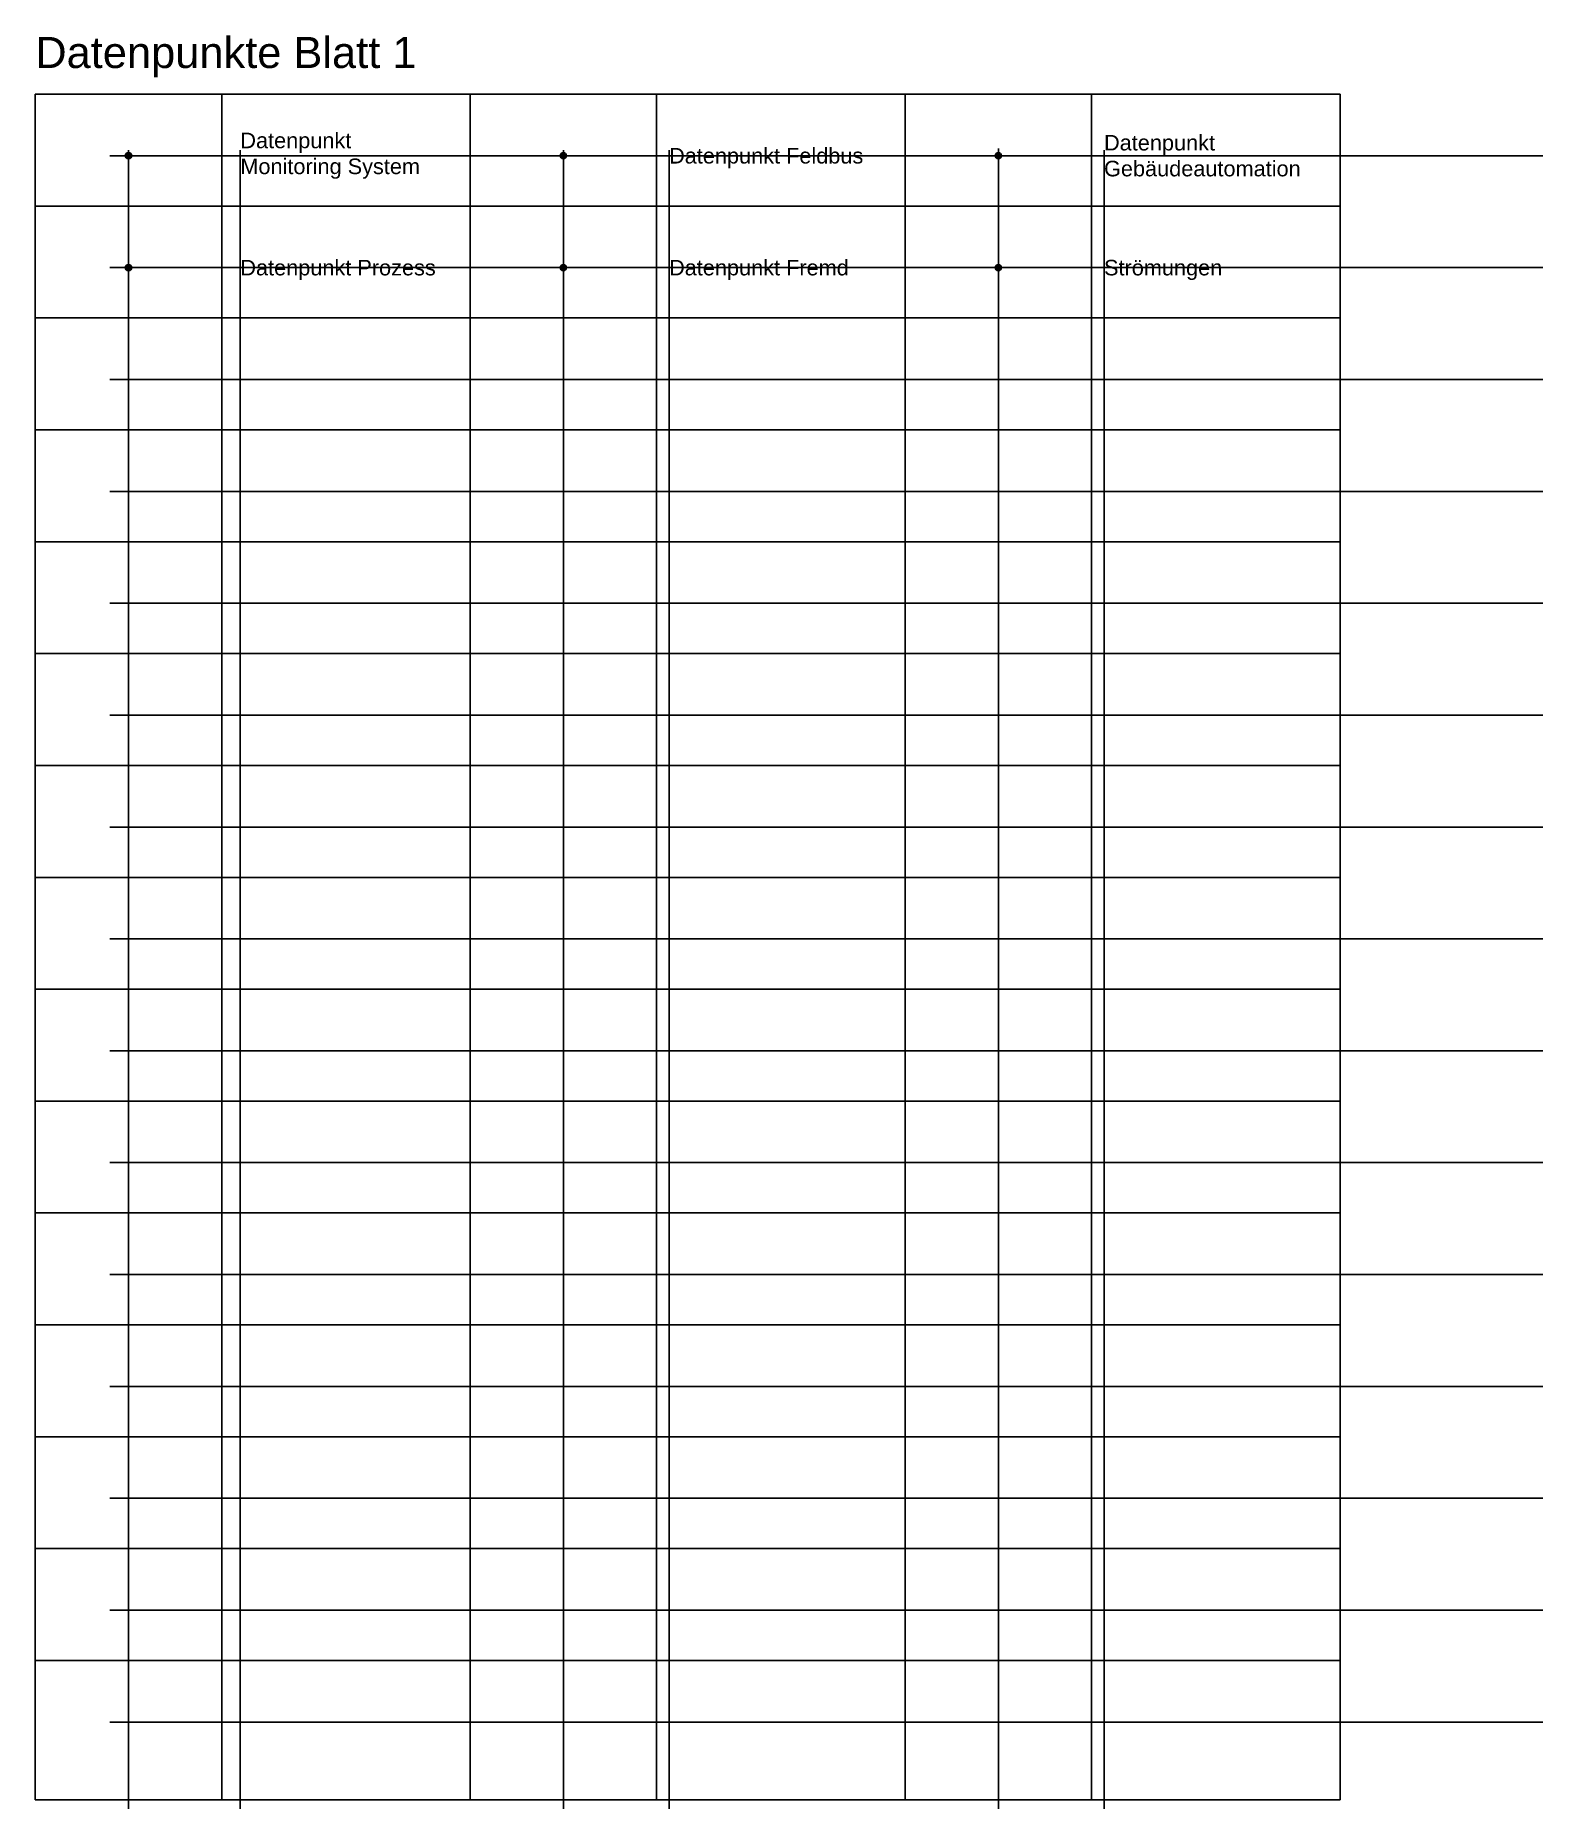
# Model space of a CAD drawing. Header units: millimetres. Extents: x 5800 to 17930, y 330 to 14524.
import ezdxf
from ezdxf.enums import TextEntityAlignment as Align

# ---------------------------------------------------------------- set-up
doc = ezdxf.new("R2010")
doc.units = ezdxf.units.MM
doc.layers.add('Z_Format', color=7, linetype='Continuous', plot=False)
doc.styles.get("Standard").update_dxf_attribs({"font": 'arial.ttf'})

# ---------------------------------------------------------------- blocks, each defined once
blk = doc.blocks.new('Datenpunkt Monitoring System')
h = blk.add_hatch(color=256)
h.dxf.hatch_style = 1
h.paths.add_polyline_path([(-25, 0, 1), (25, 0, 1)])
at = {"transparency": 33554687}
blk.add_circle((0, 0), 25, dxfattribs=at)
blk = doc.blocks.new('Datenpunkt Feldbus')
h = blk.add_hatch(color=256)
h.dxf.hatch_style = 1
h.paths.add_polyline_path([(-25, 0, 1), (25, 0, 1)])
at = {"transparency": 33554687}
blk.add_circle((0, 0), 25, dxfattribs=at)
blk = doc.blocks.new('Datenpunkt Gebäudeautomation')
h = blk.add_hatch(color=256)
h.dxf.hatch_style = 1
h.paths.add_polyline_path([(-25, 0, 1), (25, 0, 1)])
at = {"transparency": 33554687}
blk.add_circle((0, 0), 25, dxfattribs=at)
blk = doc.blocks.new('Datenpunkt Prozess')
h = blk.add_hatch(color=256)
h.dxf.hatch_style = 1
h.paths.add_polyline_path([(-25, 0, 1), (25, 0, 1)])
at = {"transparency": 33554687}
blk.add_circle((0, 0), 25, dxfattribs=at)
blk = doc.blocks.new('Datenpunkt Fremd')
h = blk.add_hatch(color=256)
h.dxf.hatch_style = 1
h.paths.add_polyline_path([(-25, 0, 1), (25, 0, 1)])
at = {"transparency": 33554687}
blk.add_circle((0, 0), 25, dxfattribs=at)
blk = doc.blocks.new('Strömung')
h = blk.add_hatch(color=256)
h.dxf.hatch_style = 1
h.paths.add_polyline_path([(-25, 0, 1), (25, 0, 1)])
at = {"transparency": 33554687}
blk.add_circle((0, 0), 25, dxfattribs=at)

msp = doc.modelspace()

# ---------------------------------------------------------------- linework, layer by layer
for p, q in [((7300, 14050), (7300, 330)), ((10800, 14050), (10800, 330)), ((14300, 14050), (14300, 330))]:
    msp.add_line(p, q)
for points in [[(5800, 14050), (5800, 330), (16300, 330), (16300, 14050), (5800, 14050)], [(9300, 14050), (9300, 330)], [(12800, 14050), (12800, 330)], [(5800, 13150), (16300, 13150)], [(5800, 12250), (16300, 12250)], [(5800, 11350), (16300, 11350)], [(5800, 10450), (16300, 10450)], [(5800, 9550), (16300, 9550)], [(5800, 8650), (16300, 8650)], [(5800, 7750), (16300, 7750)], [(5800, 6850), (16300, 6850)], [(5800, 5950), (16300, 5950)], [(5800, 5050), (16300, 5050)], [(5800, 4150), (16300, 4150)], [(5800, 3250), (16300, 3250)], [(5800, 2350), (16300, 2350)], [(5800, 1450), (16300, 1450)]]:
    msp.add_lwpolyline(points)
at = {"layer": 'Z_Format', "color": 3}
for p, q in [((6400.000015, 13554.999992), (17930, 13554.999992)), ((6400.000015, 12654.999992), (17930, 12654.999992)), ((6400.000015, 11754.999992), (17930, 11754.999992)), ((6400.000015, 10854.999992), (17930, 10854.999992)), ((6400.000015, 9954.999992), (17930, 9954.999992)), ((6400.000015, 9054.999992), (17930, 9054.999992)), ((6400.000015, 8154.999992), (17930, 8154.999992)), ((6400.000015, 7254.999992), (17930, 7254.999992)), ((6400.000015, 6354.999992), (17930, 6354.999992)), ((6400.000015, 5454.999992), (17930, 5454.999992)), ((6400.000015, 4554.999992), (17930, 4554.999992)), ((6400.000015, 3654.999992), (17930, 3654.999992)), ((6400.000015, 2754.999992), (17930, 2754.999992)), ((6400.000015, 1854.999992), (17930, 1854.999992)), ((6400.000015, 954.999992), (17930, 954.999992))]:
    msp.add_line(p, q, dxfattribs=at)
for p in [(6550, 13600), (10050, 13600), (13550, 13612.5)]:
    msp.add_ray(p, (0, -1), dxfattribs=at)
at = {"layer": 'Z_Format', "color": 1}
for p in [(7450, 13600), (10900, 13600), (14400, 13600)]:
    msp.add_ray(p, (0, -1), dxfattribs=at)

# ---------------------------------------------------------------- block references
for name, p in [('Datenpunkt Monitoring System', (6550, 13554.999992)), ('Datenpunkt Feldbus', (10050, 13554.999992)), ('Datenpunkt Gebäudeautomation', (13550, 13554.999992)), ('Datenpunkt Prozess', (6550, 12654.999992)), ('Datenpunkt Fremd', (10050, 12654.999992)), ('Strömung', (13550, 12654.999992))]:
    msp.add_blockref(name, p)

# ---------------------------------------------------------------- texts
at = {"color": 7}
for s, p in [('Datenpunkt Feldbus ', (10900, 13554.999992)), ('Datenpunkt Prozess', (7450, 12654.999992)), ('Datenpunkt Fremd', (10900, 12654.999992)), ('Strömungen', (14400, 12654.999992))]:
    msp.add_text(s, height=125, dxfattribs=at).set_placement(p, align=Align.MIDDLE_LEFT)
at = {"insert": (5800, 14348.027924), "char_height": 250, "attachment_point": 4}
msp.add_mtext_dynamic_manual_height_columns('Datenpunkte Blatt 1', width=4100.86598358, gutter_width=12.5, heights=[0], dxfattribs=at)
at = {"color": 7, "char_height": 125, "attachment_point": 4}
for s, insert, width in [('Datenpunkt \\PMonitoring System ', (7450, 13554.999992), 2436.22100955), ('Datenpunkt \\PGebäudeautomation', (14400, 13554.999992), 2524.21555252)]:
    msp.add_mtext(s, dxfattribs=dict(at, insert=insert, width=width))

doc.saveas('drawing.dxf')
